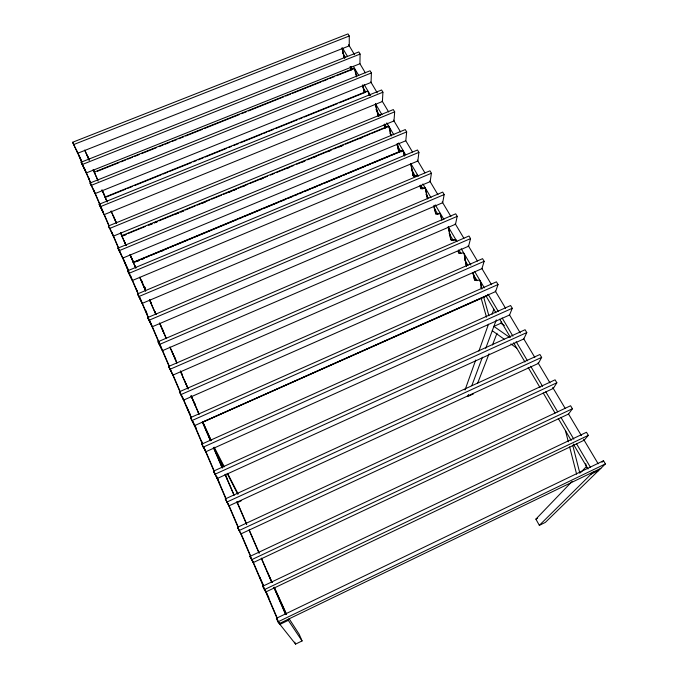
<?xml version="1.0" encoding="UTF-8"?>
<svg xmlns="http://www.w3.org/2000/svg" width="678" height="678" viewBox="0 0 678 678"><rect width="100%" height="100%" fill="white"/><g stroke="black" fill="none" stroke-linecap="round" stroke-linejoin="round"><path stroke-width="1.02" d="M351.102 69.639L351.102 66.469M359.933 63.74L360.077 54.079L358.798 51.935L81.114 162.203L86.233 172.966L359.933 63.74L365.349 72.851M371.383 72.961L371.061 82.436L95.073 193.603L90.038 183.026L370.069 70.775L371.383 72.961L91.072 185.441L90.038 183.026M382.909 92.216L382.417 101.497L104.098 214.663L99.141 204.281L381.57 89.979L382.909 92.216L100.191 206.748M394.664 111.853L393.994 120.938L113.311 236.156L108.429 225.986L393.299 109.582L394.664 111.853L109.514 228.511L108.429 225.986M406.664 131.905L405.8 140.761L122.71 258.106L117.921 248.156L405.274 129.583L406.664 131.905L119.023 250.733M412.504 175.144L412.877 171.992M418.911 152.355L417.851 161L132.312 280.514L127.617 270.802L417.495 149.991L418.911 152.355L128.744 273.429M421.301 188.603L421.589 186.518M431.411 173.246L430.149 181.645L142.126 303.413L137.524 293.938L429.962 170.822L431.411 173.246L138.676 296.625M444.175 194.569L442.692 202.722L152.143 326.804L147.651 317.592L442.7 192.094L444.175 194.569L148.829 320.338M457.209 216.341L455.506 224.232L162.389 350.704L158.008 341.763L455.701 213.816L457.209 216.341L159.211 344.577M470.532 238.588L468.591 246.207L172.856 375.137L168.585 366.484L468.99 236.003L470.532 238.588L169.822 369.357M484.134 261.31L481.956 268.641L183.56 400.122L179.416 391.765L482.558 258.674L484.134 261.31L180.67 394.706M498.042 284.54L495.61 291.565L194.501 425.665L190.484 417.631L496.423 281.845L498.042 284.54L191.772 420.64M465.04 389.943L475.702 360.052M478.897 351.077L488.491 324.177M492.042 314.211L493.821 309.227M468.506 394.528L467.778 396.494L473.515 393.85M471.803 385.689L482.414 357.204M485.702 348.356L496.321 319.872M477.685 383.095L489.05 353.772M492.457 344.975L496.999 333.245M500.788 323.474L501.542 321.516M512.254 308.278L509.559 314.99L205.697 451.802L201.824 444.098L510.602 305.524L512.254 308.278L203.137 447.175M526.781 332.559L523.814 338.932L217.155 478.541L213.417 471.185L525.094 329.737L526.781 332.559L214.773 474.337M541.646 357.382L538.391 363.408L228.876 505.907L225.299 498.923L539.917 354.501L541.646 357.382L226.681 502.152M145.219 289.921L145.295 289.498M556.85 382.773L553.299 388.435L240.885 533.925L237.461 527.331L555.087 379.833L556.85 382.773L238.876 530.637M572.402 408.766L568.545 414.038L253.174 562.613L249.919 556.435L570.596 405.749L572.402 408.766L251.369 559.825M588.326 435.361L584.139 440.225L265.759 591.996L262.691 586.258L586.478 432.276L588.326 435.361L264.174 589.724M289.065 618.624L299.142 634.176L302.074 640.939L295.583 644.1L277.938 621.862L276.412 618.294L603.522 460.743L605.412 463.905L545.332 522.407L539.332 525.331L535.883 519.128L572.062 481.465M580.741 472.43L586.529 466.405M602.022 462.226L603.522 460.743M539.332 525.331L593.233 472.015M379.239 115.769L381.392 114.268L381.943 114.684L375.476 103.751M385.418 127.981C390.782 122.108 389.867 133.058 391.036 135.634M400.266 151.431L402.918 150.313L404.503 155.915M401.198 151.414L403.003 150.677M535.883 519.128L537.595 518.297M277.938 621.862L605.412 463.905M600.869 468.32L279.285 623.565L278.039 620.641M288.32 620.345L279.938 624.387L279.107 622.438M591.089 474.134L598.666 470.473M236.766 502.864L241.19 500.83M488.491 294.879L202.442 422.275L488.499 295.167L488.118 294.421M135.719 267.768L133.252 262.276L402.664 150.245M134.532 261.996L399.461 151.821L397.333 143.77M135.38 261.852L139.278 260.225M141.236 259.411L144.16 258.199M146.109 257.386L149.041 256.165M150.991 255.352L163.678 250.08M165.635 249.267L168.559 248.046M170.517 247.233L173.441 246.021M175.39 245.207L188.077 239.927M190.035 239.122L192.959 237.902M194.917 237.088L212.477 229.783M214.434 228.969L217.358 227.757M219.316 226.944L236.885 219.638M238.834 218.825L241.758 217.604M243.716 216.791L261.284 209.485M263.234 208.671L277.87 202.586M279.828 201.773L285.684 199.34M288.608 198.12L292.515 196.501M294.464 195.688L297.396 194.467M299.345 193.654L302.269 192.442M304.227 191.628L310.083 189.196M313.007 187.976L316.914 186.348M318.863 185.535L321.796 184.323M323.745 183.509L341.314 176.204M343.263 175.39L346.195 174.17M348.145 173.365L365.713 166.059M367.662 165.246L370.595 164.025M372.544 163.212L390.113 155.906M392.062 155.093L402.8 150.635M136.659 261.564L139.592 260.344M141.541 259.53L144.473 258.31M161.093 251.402L164.025 250.182M125.964 245.021L121.752 235.698L388.401 126.116M122.904 235.681L125.837 234.478M127.786 233.673L145.363 226.452M148.296 225.249L152.203 223.638M154.152 222.833L157.084 221.63M159.042 220.833L178.568 212.799M180.526 212.002L183.45 210.799M185.408 209.994L195.171 205.976M197.129 205.171L209.824 199.959M211.773 199.154L221.536 195.137M223.494 194.34L236.19 189.12M238.139 188.315L247.911 184.297M249.86 183.501L267.437 176.272M270.369 175.068L274.276 173.466M276.226 172.661L293.811 165.432M296.735 164.229L300.642 162.627M302.6 161.822L305.524 160.618M307.481 159.813L331.898 149.779M333.847 148.974L343.61 144.965M345.568 144.16L358.264 138.939M360.213 138.143L369.985 134.125M371.934 133.32L388.536 126.498M123.184 235.774L126.116 234.571M149.601 224.918L152.542 223.706M154.499 222.909L157.432 221.698M176.026 214.053L178.958 212.85M180.916 212.044L183.848 210.841M202.442 203.197L205.375 201.993M228.859 192.34L231.8 191.128M233.749 190.323L236.69 189.12M242.563 186.704L244.512 185.899M260.174 179.467L263.106 178.255M286.591 168.602L289.523 167.398M301.269 162.576L304.202 161.364M313.007 157.745L315.948 156.542M327.686 151.711L330.618 150.508M339.432 146.889L342.365 145.677M359.001 138.837L361.933 137.634M106.192 197.052L125.786 189.137M127.744 188.34L132.642 186.365M134.608 185.569L161.059 174.882M163.017 174.093L167.915 172.11M169.873 171.322L191.425 162.618M193.383 161.822L196.323 160.635M198.281 159.847L203.18 157.864M205.146 157.076L226.698 148.363M228.656 147.575L231.596 146.389M233.554 145.592L238.453 143.617M240.41 142.821L261.962 134.117M263.92 133.329L266.861 132.134M268.819 131.346L273.717 129.371M275.683 128.574L297.235 119.87M299.193 119.074L302.134 117.887M304.091 117.099L337.398 103.641M339.356 102.844L365.815 92.157L363.094 87.598M97.352 171.297L118.93 162.678M120.896 161.889L125.794 159.932M127.761 159.152L132.668 157.186M134.625 156.406L139.532 154.448M141.49 153.66L156.203 147.787M159.144 146.609L163.067 145.041M165.034 144.261L169.932 142.304M171.898 141.516L176.805 139.558M178.763 138.77L183.67 136.812M185.628 136.032L202.307 129.371M204.264 128.583L239.571 114.48M241.538 113.692L246.445 111.734M248.402 110.955L283.709 96.844M285.675 96.064L290.574 94.106M292.54 93.318L320.982 81.953M322.948 81.174L327.847 79.216M329.813 78.428L334.712 76.47M336.678 75.69L353.348 69.029M82.131 164.568L360.077 54.079M72.588 142.278L348 33.9L349.255 36.002L349.272 45.841L77.775 153.22L72.588 142.278L81.614 160.839M73.58 144.6L349.255 36.002M416.563 175.678L413.987 176.627L413.385 176.119L410.715 163.729M422.199 188.781L425.081 188.026M454.574 240.037L451.531 240.359L450.862 239.758L448.607 228.13M354.331 68.631L356.577 76.724M378.519 116.269L375.51 104.31M440.259 213.706L435.954 214.273L433.979 206.248M133.252 262.276L132.863 260.784M479.677 280.684L480.21 281.158M487.914 294.625L488.499 295.167M504.347 325.61L500.873 323.245L493.889 326.398L509.288 337.161M492.279 330.72L504.093 339.119M510.848 343.924L516.763 348.119M121.752 235.698L122.209 236.181L121.532 234.613M421.038 188.959L420.199 187.179M459.023 253.445L458.142 251.589M474.888 280.395L473.998 278.514L473.058 272.454M276.412 618.294L277.785 620.065M262.691 586.258L264.301 588.589M287.743 619.48L302.074 640.939M284.591 611.717L286.269 614.302M249.919 556.435L251.292 558.57M237.461 527.331L238.978 529.84M348.568 44.663L354.526 54.664M370.764 81.936L377.265 92.852M382.138 101.03L388.638 111.938M393.511 120.125L400.545 131.939M405.961 141.032L412.453 151.94M417.326 160.127L424.911 172.856M429.784 181.034L437.903 194.671M442.234 201.942L450.895 216.494M455.226 223.765L463.896 238.309M468.227 245.589L477.431 261.038M481.761 268.31L491.508 284.675M495.296 291.04L505.585 308.312M509.373 314.677L520.204 332.864M523.45 338.314L534.815 357.408M538.069 362.866L549.977 382.867M552.689 387.409L565.138 408.317M568.384 413.775L581.385 435.598M583.546 439.234L598.165 463.777M342.602 48.146L347.45 56.35M353.382 66.376L358.772 75.495M364.162 84.614L370.629 95.547M386.799 122.896L393.808 134.744M398.656 142.948L405.664 154.796M411.054 163.915L418.063 175.763M422.911 183.967L430.996 197.637M435.31 204.934L443.929 219.519M448.243 226.808L456.87 241.393M461.176 248.682L470.879 265.09M474.651 271.471L484.355 287.879M488.126 294.26L498.372 311.583M502.144 317.965L512.924 336.195M516.153 341.661L527.476 360.806M530.713 366.273L542.57 386.324M545.798 391.799L557.663 411.851M560.892 417.317L573.825 439.2M576.52 443.751L590.538 467.456M342.61 52.867L345.348 57.511M350.721 66.63L352.34 69.368M376.002 109.48L379.765 115.862M384.604 124.066L386.214 126.803M389.977 133.185L391.596 135.914M396.791 144.728L401.045 151.94M412.029 170.559L415.351 176.204M420.631 185.145L422.784 188.789M426.004 194.264L428.157 197.908M434.073 207.934L437.835 214.316M449.133 233.461L453.429 240.758M458.811 249.868L460.955 253.521M464.727 259.894L467.947 265.369M472.786 273.573L476.99 280.692M480.855 287.252L481.931 289.074M486.228 296.362L495.915 312.77M499.678 319.152L510.432 337.39M513.619 342.797L524.95 362.001M528.17 367.468L540.002 387.528M543.231 392.994L555.062 413.055M558.291 418.521L571.207 440.429M573.342 444.048L588.046 468.981M225.299 498.923L227.52 502.729M213.417 471.185L215.824 475.439M201.824 444.098L204.4 448.768M201.095 440.412L202.612 443.175M190.484 417.631L193.23 422.708M179.416 391.765L181.831 396.316M168.585 366.484L171.644 372.307M158.008 341.763L161.195 347.933M214.112 448.099L223.782 466.93M227.164 473.524L237.809 494.237M208.951 436.886L210.866 440.624M214.206 447.166L224.24 466.778M227.588 473.32L238.097 493.872M147.651 317.592L150.982 324.092M137.524 293.938L140.99 300.761M135.922 288.328L137.337 291.142M127.617 270.802L131.201 277.921M117.921 248.156L121.625 255.564M99.141 204.281L103.056 212.222M81.114 162.203L85.233 170.627M143.329 285.209L145.16 288.989L144.77 288.286M87.208 155.228L88.106 157.135M88.326 158.076L89.225 159.991L84.911 150.482M198.985 413.868L194.756 403.825M166.263 338.33L162.457 329.186M174.924 358.009L170.186 347.67M191.103 395.825L195.01 404.435M259.564 576.766L263.513 585.368M265.496 590.479L268.937 597.979M130.007 254.555L133.752 262.776M144.541 287.803L139.693 277.2M149.643 299.693L150.465 301.49M151.889 305.346L156.05 314.456M159.694 323.186L163.491 332.161M93.598 170.161L94.7 172.585L94.412 171.924M97.615 179.585L94.242 172.093L354.196 68.258L355.196 69.953L356.713 76.809M102.132 190.128L105.115 196.679M107.141 201.764L105.048 197.061L367.637 90.988L368.663 92.725M120.692 232.766L122.328 236.427M186.314 405.91L190.247 414.538M190.704 416.165L191.586 418.089M194.654 424.818L196.408 428.666M181.153 372.392L183.196 377.722M187.874 387.918L182.992 377.282M267.369 571.901L272.132 582.427M274.302 587.216L286.447 614.005M274.183 587.479L286.091 613.751M123.015 258.216L128.617 270.547M126.854 267.174L128.566 270.946M466.201 265.632L466.523 266.352M448.294 226.893L450.548 238.537C450.887 242.173 456.65 237.283 456.641 241.546M418.207 176.178C417.623 172.831 413.3 178.475 413.055 174.89L410.834 163.712M105.81 198.832L105.361 197.815M111.319 211.561L111.082 211.028L116.48 222.918M122.311 236.986L122.549 237.52M144.473 287.625L145.643 290.947M150.389 301.303L151.66 304.863M151.652 304.812L151.965 305.532M163.923 333.195L164.169 333.729M174.839 357.806L176.856 363.077M187.543 387.18L187.84 387.833M194.027 402.156L195.366 405.359M202.73 421.674L210.96 439.912M202.832 422.335L211.087 440.615M399.02 151.736L397.181 143.66M385.002 127.922L384.511 126.583M378.121 116.235L375.366 104.209M105.065 196.544L105.353 197.213M132.049 258.979L130.337 255.182L133.744 263.056M144.431 286.497L145.287 288.396M135.049 266.005L135.905 267.886M141.422 280.15L142.694 282.98M144.397 286.76L145.245 288.642M456.091 240.351L456.447 241.385M466.574 266.157L464.074 253.58L463.379 252.953L459.184 253.208L458.328 251.75M403.232 150.948L403.435 151.423M388.943 126.786L390.884 135.524M385.019 127.693L384.104 124.65M368.154 91.623L369.29 95.649M94.547 172.814L94.751 173.28M133.159 261.445L133.464 262.776M150.686 301.964L151.287 303.38M175.136 358.459L175.695 359.747M181.441 373.044L182.111 374.603M169.881 346.992L170.212 347.738M194.323 402.808L194.654 403.563M87.098 155.228L89.216 160.135M93.42 169.847L94.683 172.763M102.658 191.204L105.183 197.035M106.438 199.942L107.285 201.883M113.158 215.477L116.099 222.274M120.726 232.952L121.981 235.868M124.082 240.724L126.184 245.572M135.007 265.962L135.846 267.903M141.304 280.531L145.507 290.235M149.702 299.947L151.389 303.829M154.745 311.6L156.008 314.507M160.627 325.186L163.567 331.983M171.551 350.433L175.746 360.145M180.373 370.824L182.051 374.705M184.569 380.528L187.933 388.299M191.289 396.062L195.272 405.274M198.01 411.597L198.849 413.538M202.629 422.275L210.612 440.725M213.553 447.522L222.376 467.913M225.274 474.617L234.139 495.093M237.08 501.89L246.741 524.221M249.258 530.043L258.92 552.375M261.437 558.206L271.937 582.478M274.039 587.326L285.421 613.632M84.699 150.075L88.903 159.796M93.106 169.508L98.149 181.17M101.937 189.916L106.98 201.578M111.184 211.299L116.226 222.96M120.43 232.681L125.896 245.317M130.1 255.03L135.566 267.666M139.77 277.387L145.66 290.989M149.44 299.735L155.745 314.312M159.525 323.067L166.254 338.61M170.042 347.356L176.763 362.908M180.551 371.654L188.111 389.147M191.06 395.952L199.044 414.419M202.408 422.191L210.392 440.658M213.341 447.463L222.164 467.871M225.113 474.668L233.935 495.084M236.876 501.881L246.546 524.238M249.072 530.069L259.157 553.392M261.259 558.248L271.768 582.546M273.87 587.402L285.641 614.615M294.744 642.159L295.583 644.1M78.843 155.143L81.767 161.957M84.691 168.78L90.657 182.713M93.445 189.221L100.124 204.798M100.954 206.739L103.463 212.587M104.293 214.528L108.887 225.24M111.802 232.054L118.481 247.631M122.65 257.369L129.328 272.946M130.159 274.887L138.092 293.388M139.761 297.278L148.101 316.753M149.77 320.643L159.788 344.009M160.618 345.958L168.966 365.425M172.305 373.214L179.814 390.74M182.314 396.579L191.493 417.995M193.162 421.894L202.341 443.31M204.841 449.15L214.019 470.566M216.918 477.337L226.121 498.805M228.206 503.669L238.224 527.035M240.724 532.874L250.318 555.265M252.826 561.104L263.42 585.843M265.759 591.284L277.056 617.658M76.792 150.923L108.878 225.808M109.709 227.749L129.286 273.454M130.125 275.404L138.041 293.879M138.871 295.828L169.288 366.823M170.119 368.764L180.119 392.104M180.958 394.054L191.374 418.36M192.62 421.284L202.62 444.624M203.451 446.565L214.706 472.82M215.536 474.77L225.952 499.084M227.206 502L238.453 528.255M239.283 530.204L251.369 558.401M252.106 560.113L277.2 618.7M202.366 422.055L202.569 422.538M116.345 223.231L116.116 222.655M217.536 454.777L222.579 467.405M225.291 474.21L227.622 480.032M215.968 451.726L222.155 467.252M154.762 311.388L155.508 313.355M217.036 476.82L218.155 479.761M218.892 481.719L219.638 483.677M145.914 310.575L146.965 313.558M397.698 147.736L398.901 151.745M364.289 92.606L362.603 85.089M351.17 70.114L350.348 66.622M88.92 178.043L89.471 179.941M364.391 92.564L362.738 85.182M475.498 278.175L476.066 280.175M481.143 298.184L486.507 317.202M483.507 296.523L488.906 315.779M425.53 188.798L427.411 198.705M565.477 430.708L568.325 441.827M569.622 446.878L576.614 474.168M572.749 445.319L579.876 473.329M480.439 281.658L481.482 288.218M585.724 463.777L586.733 467.786M342.043 47.706L344.288 57.562M342.136 48.613L344.153 57.477M350.212 66.537L350.873 69.487M403.774 152.923L404.342 155.796M420.013 185.408L420.962 188.611L424.725 187.569L425.352 188.094L427.581 198.84M433.962 205.358L435.632 213.621L440.183 213.341L441.954 220.342M441.056 216.07L441.598 219.164M464.388 254.818L466.023 264.962M473.252 272.632L474.82 280.048L479.541 280.294L480.27 280.972L481.677 288.396M344.653 56.342L344.67 58.452"/></g></svg>
